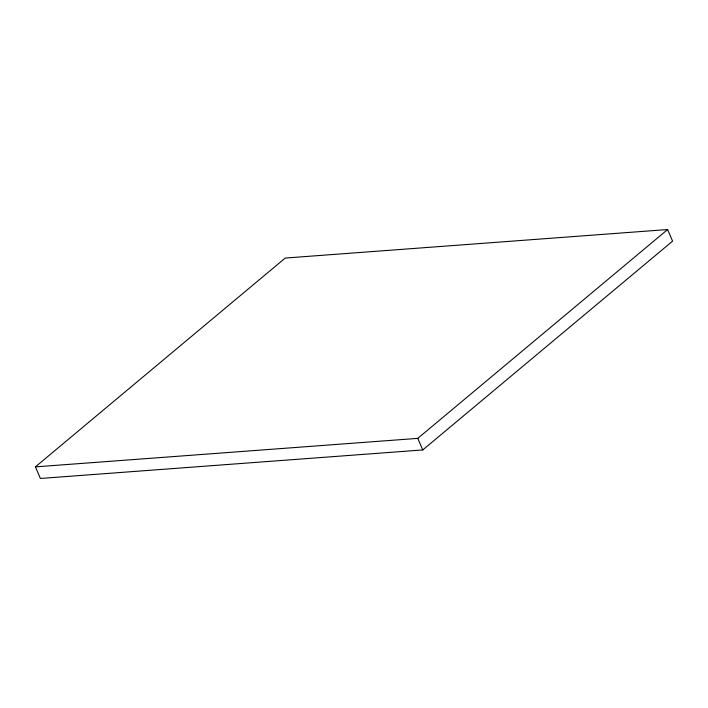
<?xml version="1.0" encoding="UTF-8"?>
<svg xmlns="http://www.w3.org/2000/svg" width="708" height="708" viewBox="0 0 708 708"><rect width="100%" height="100%" fill="white"/><g stroke="black" fill="none" stroke-linecap="round" stroke-linejoin="round"><path stroke-width="1.06" d="M35.4 466.873L285.236 258.057L667.609 229.542L672.6 241.127L422.764 449.943L40.391 478.458L35.4 466.873L417.782 438.367L667.609 229.542M417.782 438.367L422.764 449.943"/></g></svg>
